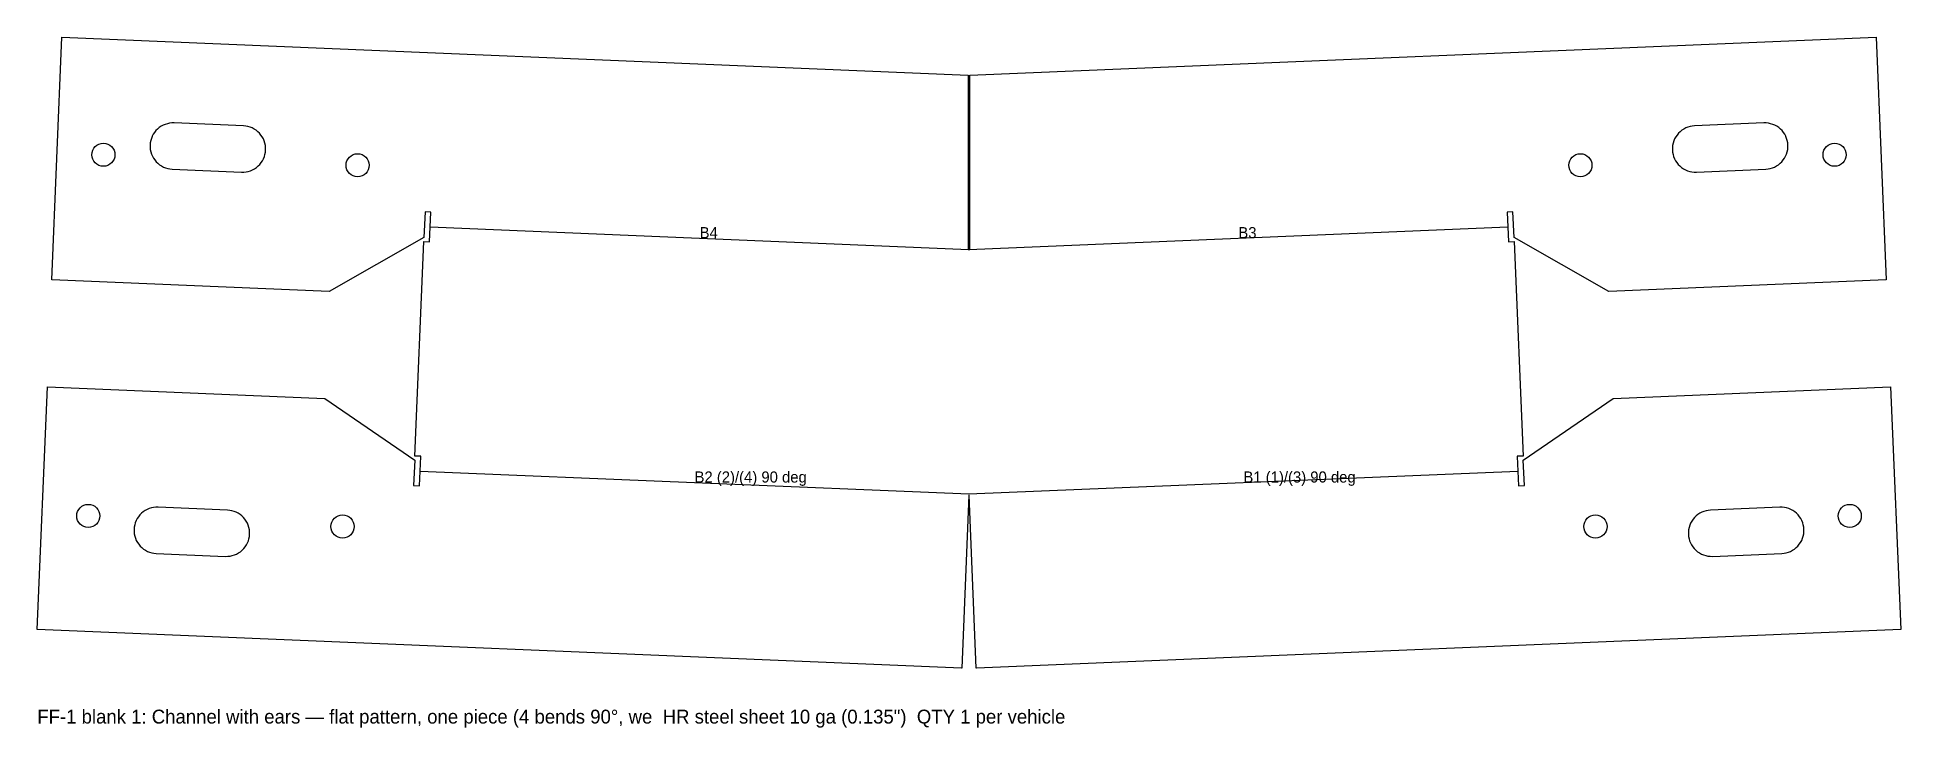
# Model space of a CAD drawing. Header units: inches. Extents: x 0 to 20.1, y -0.6 to 6.8.
import ezdxf

# ---------------------------------------------------------------- set-up
doc = ezdxf.new("R2010")
doc.units = ezdxf.units.IN
doc.header["$MEASUREMENT"] = 0
for name, color, linetype in [('BEND', 5, 'Continuous'), ('CUT', 7, 'Continuous'), ('TEXT', 3, 'Continuous')]:
    doc.layers.add(name, color=color, linetype=linetype)

msp = doc.modelspace()

# ---------------------------------------------------------------- linework, layer by layer
at = {"layer": 'BEND'}
for p, q in [((4.2473, 4.7676), (10.0697, 4.525)), ((10.0697, 4.525), (15.8921, 4.7676)), ((4.1374, 2.1287), (10.0697, 1.8815)), ((10.0697, 1.8815), (16.0021, 2.1287))]:
    msp.add_line(p, q, dxfattribs=at)
at = {"layer": 'CUT'}
for points in [[(0, 0.4163), (0.1093, 3.039), (0.1093, 3.039), (0.1093, 3.039), (3.1067, 2.9141), (3.1067, 2.9141), (3.1067, 2.9141), (4.0788, 2.2487), (4.0788, 2.2487), (4.0788, 2.2487), (4.0673, 1.9719), (4.0673, 1.9719), (4.0673, 1.9718), (4.0673, 1.9718), (4.0673, 1.9718), (4.0673, 1.9717), (4.0674, 1.9717), (4.0674, 1.9716), (4.0674, 1.9716), (4.0675, 1.9716), (4.0675, 1.9715), (4.0675, 1.9715), (4.0676, 1.9715), (4.0676, 1.9715), (4.0677, 1.9714), (4.0677, 1.9714), (4.0678, 1.9714), (4.1302, 1.9688), (4.1303, 1.9688), (4.1303, 1.9688), (4.1304, 1.9688), (4.1304, 1.9689), (4.1305, 1.9689), (4.1305, 1.9689), (4.1305, 1.9689), (4.1306, 1.969), (4.1306, 1.969), (4.1306, 1.969), (4.1307, 1.9691), (4.1307, 1.9691), (4.1307, 1.9692), (4.1307, 1.9692), (4.1307, 1.9693), (4.1307, 1.9693), (4.144, 2.288), (4.144, 2.2881), (4.144, 2.2881), (4.144, 2.2882), (4.144, 2.2882), (4.144, 2.2883), (4.1439, 2.2883), (4.1439, 2.2883), (4.1439, 2.2884), (4.1438, 2.2884), (4.1438, 2.2885), (4.1438, 2.2885), (4.1437, 2.2885), (4.1437, 2.2885), (4.1436, 2.2885), (4.1436, 2.2885), (4.1435, 2.2885), (4.0816, 2.2911), (4.0816, 2.2911), (4.0816, 2.2911), (4.1782, 4.6103), (4.1782, 4.6103), (4.1782, 4.6103), (4.2402, 4.6078), (4.2402, 4.6078), (4.2403, 4.6078), (4.2403, 4.6078), (4.2404, 4.6078), (4.2404, 4.6078), (4.2404, 4.6078), (4.2405, 4.6079), (4.2405, 4.6079), (4.2406, 4.6079), (4.2406, 4.608), (4.2406, 4.608), (4.2406, 4.6081), (4.2407, 4.6081), (4.2407, 4.6081), (4.2407, 4.6082), (4.2407, 4.6082), (4.254, 4.927), (4.254, 4.927), (4.254, 4.9271), (4.254, 4.9271), (4.2539, 4.9272), (4.2539, 4.9272), (4.2539, 4.9272), (4.2539, 4.9273), (4.2538, 4.9273), (4.2538, 4.9274), (4.2538, 4.9274), (4.2537, 4.9274), (4.2537, 4.9274), (4.2536, 4.9275), (4.2536, 4.9275), (4.2535, 4.9275), (4.2535, 4.9275), (4.191, 4.9301), (4.191, 4.9301), (4.1909, 4.9301), (4.1909, 4.9301), (4.1909, 4.9301), (4.1908, 4.93), (4.1908, 4.93), (4.1907, 4.93), (4.1907, 4.93), (4.1907, 4.9299), (4.1906, 4.9299), (4.1906, 4.9298), (4.1906, 4.9298), (4.1906, 4.9298), (4.1905, 4.9297), (4.1905, 4.9297), (4.1905, 4.9296), (4.179, 4.6529), (4.179, 4.6528), (4.179, 4.6528), (3.1549, 4.0706), (3.1549, 4.0706), (3.1549, 4.0706), (0.1575, 4.1955), (0.1575, 4.1955), (0.1575, 4.1955), (0.2667, 6.8182), (0.2667, 6.8182), (0.2668, 6.8182), (10.0617, 6.4101), (10.0617, 4.525), (10.0777, 4.525), (10.0777, 6.4101), (19.8727, 6.8182), (19.8727, 6.8182), (19.8727, 6.8182), (19.982, 4.1955), (19.982, 4.1955), (19.982, 4.1955), (16.9846, 4.0706), (16.9846, 4.0706), (16.9846, 4.0706), (15.9605, 4.6528), (15.9605, 4.6528), (15.9605, 4.6529), (15.9489, 4.9296), (15.9489, 4.9297), (15.9489, 4.9297), (15.9489, 4.9298), (15.9489, 4.9298), (15.9489, 4.9298), (15.9488, 4.9299), (15.9488, 4.9299), (15.9488, 4.93), (15.9487, 4.93), (15.9487, 4.93), (15.9486, 4.93), (15.9486, 4.9301), (15.9486, 4.9301), (15.9485, 4.9301), (15.9485, 4.9301), (15.9484, 4.9301), (15.886, 4.9275), (15.8859, 4.9275), (15.8859, 4.9275), (15.8858, 4.9275), (15.8858, 4.9274), (15.8857, 4.9274), (15.8857, 4.9274), (15.8856, 4.9274), (15.8856, 4.9273), (15.8856, 4.9273), (15.8856, 4.9272), (15.8855, 4.9272), (15.8855, 4.9272), (15.8855, 4.9271), (15.8855, 4.9271), (15.8855, 4.927), (15.8855, 4.927), (15.8988, 4.6082), (15.8988, 4.6082), (15.8988, 4.6081), (15.8988, 4.6081), (15.8988, 4.6081), (15.8988, 4.608), (15.8989, 4.608), (15.8989, 4.6079), (15.8989, 4.6079), (15.899, 4.6079), (15.899, 4.6078), (15.899, 4.6078), (15.8991, 4.6078), (15.8991, 4.6078), (15.8992, 4.6078), (15.8992, 4.6078), (15.8993, 4.6078), (15.9612, 4.6103), (15.9612, 4.6103), (15.9612, 4.6103), (16.0579, 2.2911), (16.0579, 2.2911), (16.0579, 2.2911), (15.9959, 2.2885), (15.9959, 2.2885), (15.9958, 2.2885), (15.9958, 2.2885), (15.9957, 2.2885), (15.9957, 2.2885), (15.9956, 2.2885), (15.9956, 2.2884), (15.9956, 2.2884), (15.9955, 2.2883), (15.9955, 2.2883), (15.9955, 2.2883), (15.9955, 2.2882), (15.9955, 2.2882), (15.9954, 2.2881), (15.9954, 2.2881), (15.9954, 2.288), (16.0087, 1.9693), (16.0087, 1.9693), (16.0087, 1.9692), (16.0087, 1.9692), (16.0088, 1.9691), (16.0088, 1.9691), (16.0088, 1.969), (16.0088, 1.969), (16.0089, 1.969), (16.0089, 1.9689), (16.009, 1.9689), (16.009, 1.9689), (16.009, 1.9689), (16.0091, 1.9688), (16.0091, 1.9688), (16.0092, 1.9688), (16.0092, 1.9688), (16.0717, 1.9714), (16.0717, 1.9714), (16.0718, 1.9714), (16.0718, 1.9715), (16.0719, 1.9715), (16.0719, 1.9715), (16.072, 1.9715), (16.072, 1.9716), (16.072, 1.9716), (16.0721, 1.9716), (16.0721, 1.9717), (16.0721, 1.9717), (16.0721, 1.9718), (16.0721, 1.9718), (16.0722, 1.9718), (16.0722, 1.9719), (16.0722, 1.9719), (16.0606, 2.2487), (16.0606, 2.2487), (16.0606, 2.2487), (17.0328, 2.9141), (17.0328, 2.9141), (17.0328, 2.9141), (20.0302, 3.039), (20.0302, 3.039), (20.0302, 3.039), (20.1395, 0.4163), (20.1395, 0.4163), (20.1394, 0.4163), (10.1491, 0), (10.1481, 0), (10.1481, 0), (10.1481, 0), (10.0702, 1.8695), (10.0702, 1.8695), (10.0702, 1.8696), (10.0702, 1.8696), (10.0702, 1.8697), (10.0702, 1.8697), (10.0701, 1.8698), (10.0701, 1.8698), (10.0701, 1.8698), (10.07, 1.8699), (10.07, 1.8699), (10.0699, 1.8699), (10.0699, 1.8699), (10.0698, 1.87), (10.0698, 1.87), (10.0698, 1.87), (10.0697, 1.87), (10.0697, 1.87), (10.0696, 1.87), (10.0696, 1.8699), (10.0695, 1.8699), (10.0695, 1.8699), (10.0694, 1.8699), (10.0694, 1.8698), (10.0694, 1.8698), (10.0693, 1.8698), (10.0693, 1.8697), (10.0693, 1.8697), (10.0693, 1.8696), (10.0692, 1.8696), (10.0692, 1.8695), (10.0692, 1.8695), (9.9913, 0), (9.9913, 0), (9.9913, 0), (9.9903, 0), (0, 0.4163), (0, 0.4163), (0, 0.4163)], [(2.3234, 5.8377), (2.3007, 5.8469), (2.3006, 5.8469), (2.2771, 5.8539), (2.2771, 5.8539), (2.253, 5.8585), (2.253, 5.8585), (2.2286, 5.8607), (2.2286, 5.8607), (1.4792, 5.8919), (1.4792, 5.8919), (1.4547, 5.8918), (1.4547, 5.8917), (1.4303, 5.8892), (1.4303, 5.8892), (1.4063, 5.8842), (1.4063, 5.8842), (1.3829, 5.8769), (1.3828, 5.8769), (1.3603, 5.8674), (1.3602, 5.8673), (1.3387, 5.8556), (1.3387, 5.8556), (1.3184, 5.8419), (1.3184, 5.8418), (1.2996, 5.8261), (1.2995, 5.8261), (1.2824, 5.8087), (1.2823, 5.8086), (1.2669, 5.7896), (1.2669, 5.7896), (1.2535, 5.7691), (1.2534, 5.7691), (1.2421, 5.7474), (1.242, 5.7473), (1.2328, 5.7246), (1.2328, 5.7246), (1.2259, 5.7011), (1.2259, 5.7011), (1.2213, 5.677), (1.2213, 5.677), (1.219, 5.6526), (1.219, 5.6525), (1.2192, 5.628), (1.2192, 5.628), (1.2218, 5.6037), (1.2218, 5.6036), (1.2268, 5.5796), (1.2268, 5.5796), (1.2341, 5.5562), (1.2341, 5.5562), (1.2436, 5.5336), (1.2436, 5.5336), (1.2553, 5.5121), (1.2554, 5.512), (1.2691, 5.4918), (1.2692, 5.4917), (1.2848, 5.4729), (1.2849, 5.4729), (1.3023, 5.4557), (1.3023, 5.4557), (1.3214, 5.4403), (1.3214, 5.4402), (1.3419, 5.4268), (1.3419, 5.4268), (1.3636, 5.4154), (1.3636, 5.4154), (1.3863, 5.4062), (1.3864, 5.4061), (1.4099, 5.3992), (1.4099, 5.3992), (1.434, 5.3946), (1.434, 5.3946), (1.4584, 5.3924), (1.4584, 5.3924), (2.2078, 5.3611), (2.2078, 5.3611), (2.2323, 5.3613), (2.2323, 5.3613), (2.2567, 5.3639), (2.2567, 5.3639), (2.2807, 5.3689), (2.2807, 5.3689), (2.3041, 5.3762), (2.3042, 5.3762), (2.3267, 5.3857), (2.3268, 5.3857), (2.3483, 5.3974), (2.3483, 5.3975), (2.3686, 5.4112), (2.3686, 5.4113), (2.3874, 5.4269), (2.3875, 5.427), (2.4046, 5.4444), (2.4047, 5.4444), (2.4201, 5.4635), (2.4201, 5.4635), (2.4335, 5.484), (2.4336, 5.484), (2.445, 5.5057), (2.445, 5.5057), (2.4542, 5.5284), (2.4542, 5.5285), (2.4611, 5.552), (2.4611, 5.552), (2.4657, 5.5761), (2.4657, 5.5761), (2.468, 5.6005), (2.468, 5.6005), (2.4678, 5.625), (2.4678, 5.6251), (2.4652, 5.6494), (2.4652, 5.6495), (2.4602, 5.6735), (2.4602, 5.6735), (2.4529, 5.6969), (2.4529, 5.6969), (2.4434, 5.7195), (2.4434, 5.7195), (2.4317, 5.741), (2.4316, 5.7411), (2.4179, 5.7613), (2.4178, 5.7614), (2.4022, 5.7802), (2.4021, 5.7802), (2.3847, 5.7974), (2.3847, 5.7974), (2.3656, 5.8128), (2.3656, 5.8128), (2.3451, 5.8263), (2.3451, 5.8263), (2.3234, 5.8377), (2.3234, 5.8377)], [(17.7738, 5.8128), (17.7548, 5.7974), (17.7547, 5.7974), (17.7373, 5.7802), (17.7373, 5.7802), (17.7216, 5.7614), (17.7216, 5.7613), (17.7078, 5.7411), (17.7078, 5.741), (17.6961, 5.7195), (17.6961, 5.7195), (17.6865, 5.6969), (17.6865, 5.6969), (17.6792, 5.6735), (17.6792, 5.6735), (17.6743, 5.6495), (17.6743, 5.6494), (17.6717, 5.6251), (17.6717, 5.625), (17.6715, 5.6005), (17.6715, 5.6005), (17.6737, 5.5761), (17.6737, 5.5761), (17.6783, 5.552), (17.6783, 5.552), (17.6853, 5.5285), (17.6853, 5.5284), (17.6945, 5.5057), (17.6945, 5.5057), (17.7059, 5.484), (17.7059, 5.484), (17.7194, 5.4635), (17.7194, 5.4635), (17.7348, 5.4444), (17.7348, 5.4444), (17.752, 5.427), (17.752, 5.4269), (17.7708, 5.4113), (17.7709, 5.4112), (17.7911, 5.3975), (17.7912, 5.3974), (17.8127, 5.3857), (17.8127, 5.3857), (17.8353, 5.3762), (17.8353, 5.3762), (17.8587, 5.3689), (17.8587, 5.3689), (17.8827, 5.3639), (17.8828, 5.3639), (17.9071, 5.3613), (17.9072, 5.3613), (17.9317, 5.3611), (17.9317, 5.3611), (18.681, 5.3924), (18.681, 5.3924), (18.7054, 5.3946), (18.7055, 5.3946), (18.7295, 5.3992), (18.7296, 5.3992), (18.7531, 5.4061), (18.7531, 5.4062), (18.7758, 5.4154), (18.7758, 5.4154), (18.7975, 5.4268), (18.7976, 5.4268), (18.818, 5.4402), (18.8181, 5.4403), (18.8371, 5.4557), (18.8371, 5.4557), (18.8546, 5.4729), (18.8546, 5.4729), (18.8703, 5.4917), (18.8703, 5.4918), (18.8841, 5.512), (18.8841, 5.5121), (18.8958, 5.5336), (18.8958, 5.5336), (18.9054, 5.5562), (18.9054, 5.5562), (18.9127, 5.5796), (18.9127, 5.5796), (18.9176, 5.6036), (18.9176, 5.6037), (18.9202, 5.628), (18.9202, 5.628), (18.9204, 5.6525), (18.9204, 5.6526), (18.9182, 5.677), (18.9182, 5.677), (18.9136, 5.7011), (18.9136, 5.7011), (18.9066, 5.7246), (18.9066, 5.7246), (18.8974, 5.7473), (18.8974, 5.7474), (18.886, 5.7691), (18.886, 5.7691), (18.8725, 5.7896), (18.8725, 5.7896), (18.8571, 5.8086), (18.8571, 5.8087), (18.8399, 5.8261), (18.8399, 5.8261), (18.8211, 5.8418), (18.821, 5.8419), (18.8008, 5.8556), (18.8007, 5.8556), (18.7792, 5.8673), (18.7792, 5.8674), (18.7566, 5.8769), (18.7566, 5.8769), (18.7332, 5.8842), (18.7331, 5.8842), (18.7092, 5.8892), (18.7091, 5.8892), (18.6848, 5.8917), (18.6847, 5.8918), (18.6602, 5.8919), (18.6602, 5.8919), (17.9109, 5.8607), (17.9109, 5.8607), (17.8865, 5.8585), (17.8864, 5.8585), (17.8624, 5.8539), (17.8623, 5.8539), (17.8388, 5.8469), (17.8388, 5.8469), (17.8161, 5.8377), (17.816, 5.8377), (17.7944, 5.8263), (17.7943, 5.8263), (17.7739, 5.8128), (17.7738, 5.8128)], [(2.2116, 1.6436), (2.1925, 1.659), (2.1925, 1.659), (2.172, 1.6724), (2.172, 1.6725), (2.1503, 1.6838), (2.1503, 1.6839), (2.1276, 1.6931), (2.1275, 1.6931), (2.1041, 1.7), (2.104, 1.7), (2.08, 1.7046), (2.0799, 1.7046), (2.0555, 1.7069), (2.0555, 1.7069), (1.3062, 1.7381), (1.3061, 1.7381), (1.2816, 1.7379), (1.2816, 1.7379), (1.2573, 1.7353), (1.2572, 1.7353), (1.2332, 1.7303), (1.2332, 1.7303), (1.2098, 1.7231), (1.2098, 1.723), (1.1872, 1.7135), (1.1872, 1.7135), (1.1657, 1.7018), (1.1656, 1.7017), (1.1454, 1.688), (1.1453, 1.688), (1.1265, 1.6723), (1.1265, 1.6723), (1.1093, 1.6548), (1.1093, 1.6548), (1.0939, 1.6357), (1.0938, 1.6357), (1.0804, 1.6152), (1.0804, 1.6152), (1.069, 1.5935), (1.069, 1.5935), (1.0598, 1.5708), (1.0597, 1.5707), (1.0528, 1.5473), (1.0528, 1.5472), (1.0482, 1.5232), (1.0482, 1.5231), (1.046, 1.4987), (1.046, 1.4987), (1.0461, 1.4742), (1.0462, 1.4741), (1.0487, 1.4498), (1.0487, 1.4497), (1.0537, 1.4258), (1.0537, 1.4257), (1.061, 1.4023), (1.061, 1.4023), (1.0705, 1.3797), (1.0706, 1.3797), (1.0823, 1.3582), (1.0823, 1.3582), (1.096, 1.3379), (1.0961, 1.3379), (1.1118, 1.319), (1.1118, 1.319), (1.1292, 1.3018), (1.1293, 1.3018), (1.1483, 1.2864), (1.1483, 1.2864), (1.1688, 1.2729), (1.1688, 1.2729), (1.1905, 1.2615), (1.1906, 1.2615), (1.2133, 1.2523), (1.2133, 1.2523), (1.2368, 1.2453), (1.2368, 1.2453), (1.2609, 1.2407), (1.2609, 1.2407), (1.2853, 1.2385), (1.2854, 1.2385), (2.0347, 1.2073), (2.0347, 1.2073), (2.0592, 1.2075), (2.0592, 1.2075), (2.0836, 1.2101), (2.0836, 1.2101), (2.1076, 1.215), (2.1077, 1.215), (2.131, 1.2223), (2.1311, 1.2223), (2.1536, 1.2319), (2.1537, 1.2319), (2.1752, 1.2436), (2.1752, 1.2436), (2.1955, 1.2574), (2.1955, 1.2574), (2.2143, 1.2731), (2.2144, 1.2731), (2.2316, 1.2905), (2.2316, 1.2906), (2.247, 1.3096), (2.247, 1.3097), (2.2605, 1.3301), (2.2605, 1.3302), (2.2719, 1.3518), (2.2719, 1.3519), (2.2811, 1.3746), (2.2811, 1.3746), (2.288, 1.3981), (2.2881, 1.3982), (2.2927, 1.4222), (2.2927, 1.4223), (2.2949, 1.4466), (2.2949, 1.4467), (2.2947, 1.4712), (2.2947, 1.4712), (2.2921, 1.4956), (2.2921, 1.4956), (2.2872, 1.5196), (2.2871, 1.5196), (2.2799, 1.543), (2.2798, 1.5431), (2.2703, 1.5656), (2.2703, 1.5657), (2.2586, 1.5872), (2.2586, 1.5872), (2.2448, 1.6075), (2.2448, 1.6075), (2.2291, 1.6263), (2.2291, 1.6263), (2.2116, 1.6435), (2.2116, 1.6436)], [(17.8946, 1.6075), (17.8809, 1.5872), (17.8809, 1.5872), (17.8692, 1.5657), (17.8691, 1.5656), (17.8596, 1.5431), (17.8596, 1.543), (17.8523, 1.5196), (17.8523, 1.5196), (17.8473, 1.4956), (17.8473, 1.4956), (17.8448, 1.4712), (17.8447, 1.4712), (17.8446, 1.4467), (17.8446, 1.4466), (17.8468, 1.4223), (17.8468, 1.4222), (17.8514, 1.3982), (17.8514, 1.3981), (17.8583, 1.3746), (17.8584, 1.3746), (17.8676, 1.3519), (17.8676, 1.3518), (17.879, 1.3302), (17.879, 1.3301), (17.8924, 1.3097), (17.8925, 1.3096), (17.9079, 1.2906), (17.9079, 1.2905), (17.9251, 1.2731), (17.9251, 1.2731), (17.9439, 1.2574), (17.944, 1.2574), (17.9642, 1.2436), (17.9643, 1.2436), (17.9858, 1.2319), (17.9858, 1.2319), (18.0084, 1.2223), (18.0084, 1.2223), (18.0318, 1.215), (18.0318, 1.215), (18.0558, 1.2101), (18.0559, 1.2101), (18.0802, 1.2075), (18.0802, 1.2075), (18.1047, 1.2073), (18.1048, 1.2073), (18.8541, 1.2385), (18.8541, 1.2385), (18.8785, 1.2407), (18.8786, 1.2407), (18.9026, 1.2453), (18.9027, 1.2453), (18.9261, 1.2523), (18.9262, 1.2523), (18.9489, 1.2615), (18.9489, 1.2615), (18.9706, 1.2729), (18.9706, 1.2729), (18.9911, 1.2864), (18.9911, 1.2864), (19.0102, 1.3018), (19.0102, 1.3018), (19.0277, 1.319), (19.0277, 1.319), (19.0434, 1.3379), (19.0434, 1.3379), (19.0572, 1.3582), (19.0572, 1.3582), (19.0689, 1.3797), (19.0689, 1.3797), (19.0784, 1.4023), (19.0785, 1.4023), (19.0857, 1.4257), (19.0858, 1.4258), (19.0907, 1.4497), (19.0907, 1.4498), (19.0933, 1.4741), (19.0933, 1.4742), (19.0935, 1.4987), (19.0935, 1.4987), (19.0913, 1.5231), (19.0913, 1.5232), (19.0867, 1.5472), (19.0866, 1.5473), (19.0797, 1.5707), (19.0797, 1.5708), (19.0705, 1.5935), (19.0705, 1.5935), (19.0591, 1.6152), (19.0591, 1.6152), (19.0456, 1.6357), (19.0456, 1.6357), (19.0302, 1.6548), (19.0302, 1.6548), (19.013, 1.6723), (19.0129, 1.6723), (18.9941, 1.688), (18.9941, 1.688), (18.9738, 1.7017), (18.9738, 1.7018), (18.9523, 1.7135), (18.9522, 1.7135), (18.9297, 1.723), (18.9296, 1.7231), (18.9063, 1.7303), (18.9062, 1.7303), (18.8822, 1.7353), (18.8822, 1.7353), (18.8579, 1.7379), (18.8578, 1.7379), (18.8333, 1.7381), (18.8333, 1.7381), (18.084, 1.7069), (18.0839, 1.7069), (18.0595, 1.7046), (18.0595, 1.7046), (18.0354, 1.7), (18.0354, 1.7), (18.0119, 1.6931), (18.0119, 1.6931), (17.9892, 1.6839), (17.9891, 1.6838), (17.9674, 1.6725), (17.9674, 1.6724), (17.9469, 1.659), (17.9469, 1.659), (17.9279, 1.6436), (17.9278, 1.6435), (17.9104, 1.6263), (17.9104, 1.6263), (17.8947, 1.6075), (17.8946, 1.6075)]]:
    msp.add_lwpolyline(points, close=True, dxfattribs=at)
for centre in [(0.7143, 5.5485), (19.4252, 5.5485), (3.4619, 5.434), (16.6776, 5.434), (0.5516, 1.6444), (3.2992, 1.5299), (16.8402, 1.5299), (19.5878, 1.6444)]:
    msp.add_circle(centre, 0.125, dxfattribs=at)

# ---------------------------------------------------------------- texts
at = {"layer": 'TEXT'}
for s, height, p in [('B4 ', 0.12, (7.1585, 4.6463)), ('B3 ', 0.12, (12.9809, 4.6463)), ('B2 (2)/(4) 90 deg', 0.12, (7.1036, 2.0051)), ('B1 (1)/(3) 90 deg', 0.12, (13.0359, 2.0051)), ('FF-1 blank 1: Channel with ears — flat pattern, one piece (4 bends 90°, we  HR steel sheet 10 ga (0.135")  QTY 1 per vehicle', 0.15, (0, -0.6))]:
    msp.add_text(s, height=height, dxfattribs=at).set_placement(p)

doc.saveas('drawing.dxf')
